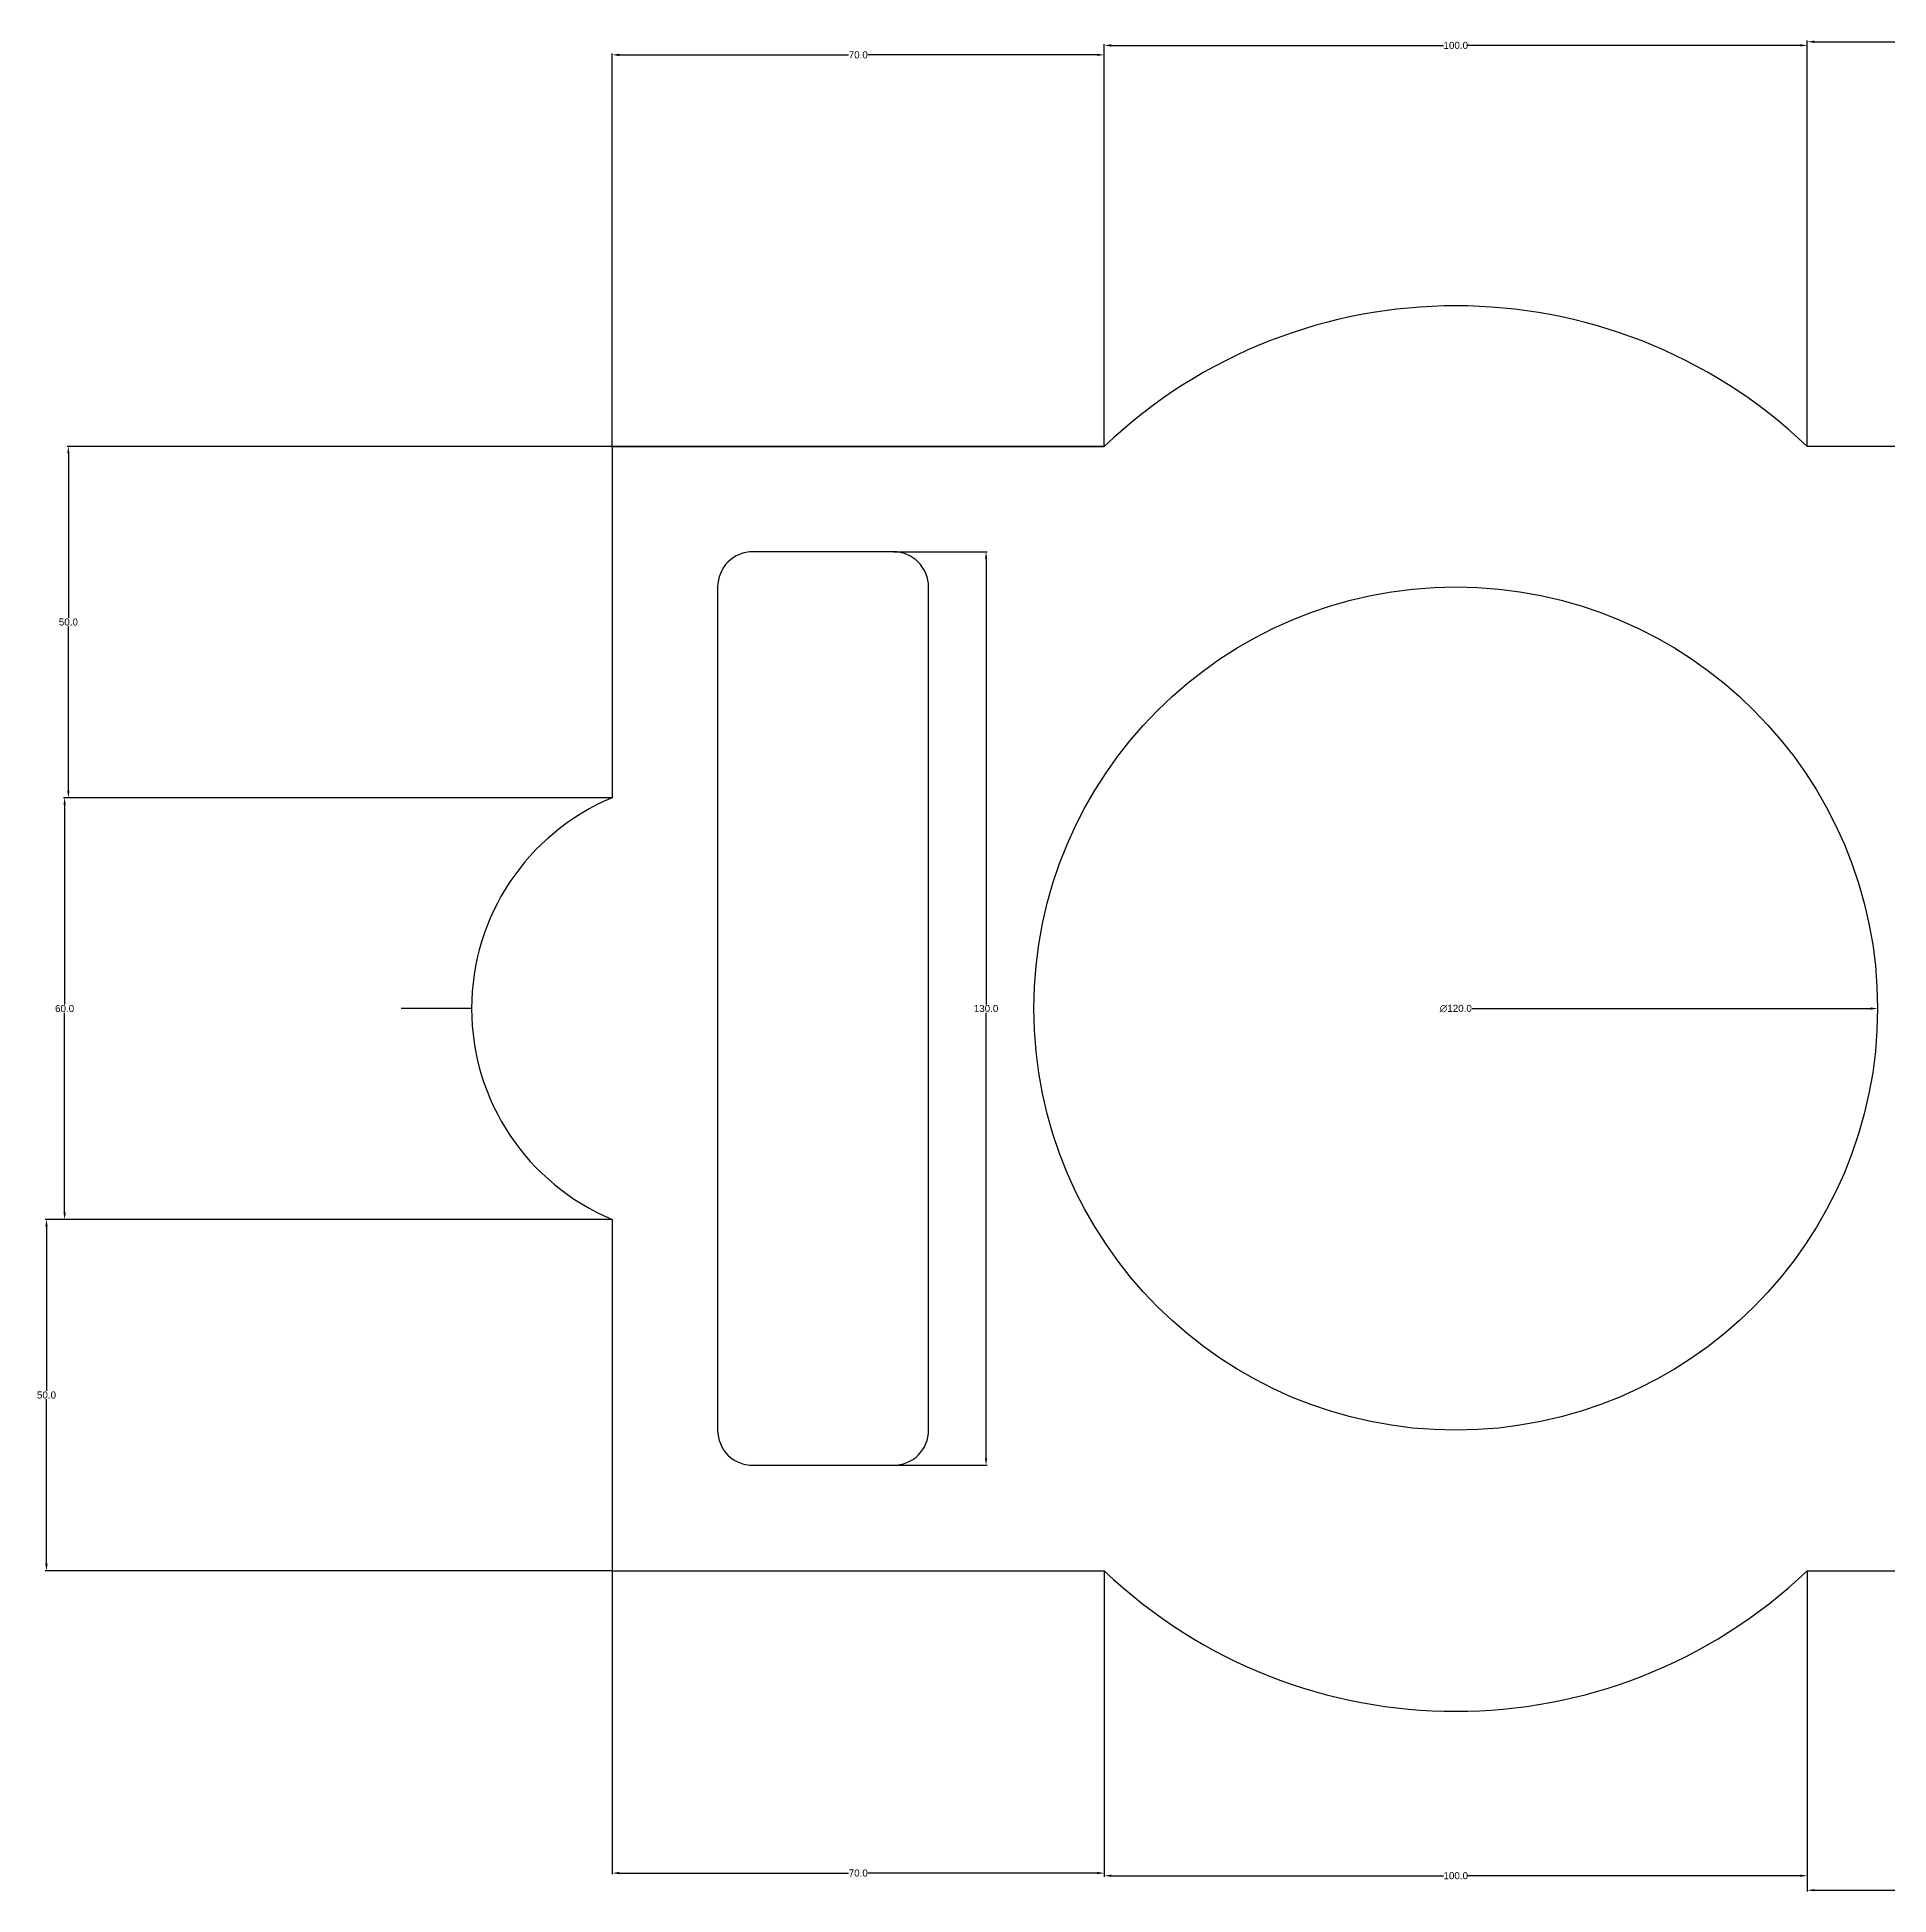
# Model space of a CAD drawing. Header units: millimetres. Extents: x 57 to 876, y -1 to 679.
# Drawn here: x 478.1 to 741.5, y 142.9 to 407.2 of the extents above; entities that cross this region are included whole.
import ezdxf

# ---------------------------------------------------------------- set-up
doc = ezdxf.new("R2010")
doc.units = ezdxf.units.MM
doc.header["$MEASUREMENT"] = 0
doc.styles.get("Standard").update_dxf_attribs({"font": 'arial.ttf'})
doc.dimstyles.get("Standard").update_dxf_attribs({"dimtxt": 1, "dimasz": 1, "dimexe": 0.18, "dimexo": 0.0625, "dimgap": 0.09, "dimtad": 0, "dimtih": 1, "dimtoh": 1, "dimdec": 1, "dimzin": 0, "dimdsep": 46, "dimtxsty": 'Standard', "dimcen": 0.09, "dimclre": 2, "dimclrt": 4, "dimadec": 1, "dimazin": 0, "dimtfac": 1, "dimtdec": 1, "dimtofl": 0, "dimtmove": 0, "dimatfit": 3, "dimfxl": 1, "dimtolj": 1, "dimtzin": 0, "dimarcsym": 0})

# ---------------------------------------------------------------- blocks, each defined once
blk = doc.blocks.new('*D70')
at = {"color": 2, "lineweight": -2, "transparency": 16777216}
for p, q in [((559.9, 349.07), (559.9, 404.9)), ((629.9, 349.07), (629.9, 404.9))]:
    blk.add_line(p, q, dxfattribs=at)
at = {"color": 0, "lineweight": -2, "transparency": 16777216}
for p, q in [((560.9, 404.72), (593.52, 404.72)), ((628.9, 404.72), (596.28, 404.72))]:
    blk.add_line(p, q, dxfattribs=at)
at = {"color": 0, "transparency": 16777216}
for points in [[(560.9, 404.89), (560.9, 404.56), (559.9, 404.72)], [(628.9, 404.89), (628.9, 404.56), (629.9, 404.72)]]:
    blk.add_solid(points, dxfattribs=at)
at = {"layer": 'Defpoints', "color": 0, "transparency": 16777216}
for p in [(629.9, 404.72), (559.9, 349.01), (629.9, 349.01)]:
    blk.add_point(p, dxfattribs=at)
at = {"color": 4, "transparency": 16777216, "insert": (594.9, 404.72), "char_height": 1, "attachment_point": 5}
blk.add_mtext('\\A1;70.0', dxfattribs=at)
blk = doc.blocks.new('*D71')
at = {"color": 2, "lineweight": -2, "transparency": 16777216}
for p, q in [((629.9, 349.07), (629.9, 406.25)), ((729.9, 349.07), (729.9, 406.25))]:
    blk.add_line(p, q, dxfattribs=at)
at = {"color": 0, "lineweight": -2, "transparency": 16777216}
for p, q in [((630.9, 406.07), (678.17, 406.07)), ((728.9, 406.07), (681.63, 406.07))]:
    blk.add_line(p, q, dxfattribs=at)
at = {"color": 0, "transparency": 16777216}
for points in [[(630.9, 406.24), (630.9, 405.9), (629.9, 406.07)], [(728.9, 406.24), (728.9, 405.9), (729.9, 406.07)]]:
    blk.add_solid(points, dxfattribs=at)
at = {"layer": 'Defpoints', "color": 0, "transparency": 16777216}
for p in [(729.9, 406.07), (629.9, 349.01), (729.9, 349.01)]:
    blk.add_point(p, dxfattribs=at)
at = {"color": 4, "transparency": 16777216, "insert": (679.9, 406.07), "char_height": 1, "attachment_point": 5}
blk.add_mtext('\\A1;100.0', dxfattribs=at)
blk = doc.blocks.new('*D72')
at = {"color": 2, "lineweight": -2, "transparency": 16777216}
for p, q in [((729.9, 349.07), (729.9, 406.77)), ((799.9, 349.07), (799.9, 406.77))]:
    blk.add_line(p, q, dxfattribs=at)
at = {"color": 0, "lineweight": -2, "transparency": 16777216}
for p, q in [((730.9, 406.59), (763.52, 406.59)), ((798.9, 406.59), (766.28, 406.59))]:
    blk.add_line(p, q, dxfattribs=at)
at = {"color": 0, "transparency": 16777216}
for points in [[(730.9, 406.75), (730.9, 406.42), (729.9, 406.59)], [(798.9, 406.75), (798.9, 406.42), (799.9, 406.59)]]:
    blk.add_solid(points, dxfattribs=at)
at = {"layer": 'Defpoints', "color": 0, "transparency": 16777216}
for p in [(799.9, 406.59), (729.9, 349.01), (799.9, 349.01)]:
    blk.add_point(p, dxfattribs=at)
at = {"color": 4, "transparency": 16777216, "insert": (764.9, 406.59), "char_height": 1, "attachment_point": 5}
blk.add_mtext('\\A1;70.0', dxfattribs=at)
blk = doc.blocks.new('*D76')
at = {"color": 2, "lineweight": -2, "transparency": 16777216}
for p, q in [((729.9, 188.95), (729.9, 143.36)), ((799.9, 188.95), (799.9, 143.36))]:
    blk.add_line(p, q, dxfattribs=at)
at = {"color": 0, "lineweight": -2, "transparency": 16777216}
for p, q in [((730.9, 143.54), (763.52, 143.54)), ((798.9, 143.54), (766.28, 143.54))]:
    blk.add_line(p, q, dxfattribs=at)
at = {"color": 0, "transparency": 16777216}
for points in [[(730.9, 143.71), (730.9, 143.38), (729.9, 143.54)], [(798.9, 143.71), (798.9, 143.38), (799.9, 143.54)]]:
    blk.add_solid(points, dxfattribs=at)
at = {"layer": 'Defpoints', "color": 0, "transparency": 16777216}
for p in [(729.9, 189.01), (799.9, 189.01), (799.9, 143.54)]:
    blk.add_point(p, dxfattribs=at)
at = {"color": 4, "transparency": 16777216, "insert": (764.9, 143.54), "char_height": 1, "attachment_point": 5}
blk.add_mtext('\\A1;70.0', dxfattribs=at)
blk = doc.blocks.new('*D77')
at = {"color": 2, "lineweight": -2, "transparency": 16777216}
for p, q in [((629.9, 188.95), (629.9, 145.43)), ((729.9, 188.95), (729.9, 145.43))]:
    blk.add_line(p, q, dxfattribs=at)
at = {"color": 0, "lineweight": -2, "transparency": 16777216}
for p, q in [((630.9, 145.61), (678.17, 145.61)), ((728.9, 145.61), (681.63, 145.61))]:
    blk.add_line(p, q, dxfattribs=at)
at = {"color": 0, "transparency": 16777216}
for points in [[(630.9, 145.77), (630.9, 145.44), (629.9, 145.61)], [(728.9, 145.77), (728.9, 145.44), (729.9, 145.61)]]:
    blk.add_solid(points, dxfattribs=at)
at = {"layer": 'Defpoints', "color": 0, "transparency": 16777216}
for p in [(629.9, 189.01), (729.9, 189.01), (729.9, 145.61)]:
    blk.add_point(p, dxfattribs=at)
at = {"color": 4, "transparency": 16777216, "insert": (679.9, 145.61), "char_height": 1, "attachment_point": 5}
blk.add_mtext('\\A1;100.0', dxfattribs=at)
blk = doc.blocks.new('*D78')
at = {"color": 2, "lineweight": -2, "transparency": 16777216}
for p, q in [((559.9, 188.95), (559.9, 145.81)), ((629.9, 188.95), (629.9, 145.81))]:
    blk.add_line(p, q, dxfattribs=at)
at = {"color": 0, "lineweight": -2, "transparency": 16777216}
for p, q in [((560.9, 145.99), (593.52, 145.99)), ((628.9, 145.99), (596.28, 145.99))]:
    blk.add_line(p, q, dxfattribs=at)
at = {"color": 0, "transparency": 16777216}
for points in [[(560.9, 146.15), (560.9, 145.82), (559.9, 145.99)], [(628.9, 146.15), (628.9, 145.82), (629.9, 145.99)]]:
    blk.add_solid(points, dxfattribs=at)
at = {"layer": 'Defpoints', "color": 0, "transparency": 16777216}
for p in [(559.9, 189.01), (629.9, 189.01), (629.9, 145.99)]:
    blk.add_point(p, dxfattribs=at)
at = {"color": 4, "transparency": 16777216, "insert": (594.9, 145.99), "char_height": 1, "attachment_point": 5}
blk.add_mtext('\\A1;70.0', dxfattribs=at)
blk = doc.blocks.new('*D79')
at = {"color": 2, "lineweight": -2, "transparency": 16777216}
for p, q in [((559.84, 239.01), (479.24, 239.01)), ((559.84, 189.01), (479.24, 189.01))]:
    blk.add_line(p, q, dxfattribs=at)
at = {"color": 0, "lineweight": -2, "transparency": 16777216}
for p, q in [((479.42, 238.01), (479.42, 214.61)), ((479.42, 190.01), (479.42, 213.41))]:
    blk.add_line(p, q, dxfattribs=at)
at = {"color": 0, "transparency": 16777216}
for points in [[(479.25, 238.01), (479.59, 238.01), (479.42, 239.01)], [(479.25, 190.01), (479.59, 190.01), (479.42, 189.01)]]:
    blk.add_solid(points, dxfattribs=at)
at = {"layer": 'Defpoints', "color": 0, "transparency": 16777216}
for p in [(479.42, 239.01), (559.9, 239.01), (559.9, 189.01)]:
    blk.add_point(p, dxfattribs=at)
at = {"color": 4, "transparency": 16777216, "insert": (479.42, 214.01), "char_height": 1, "attachment_point": 5}
blk.add_mtext('\\A1;50.0', dxfattribs=at)
blk = doc.blocks.new('*D80')
at = {"color": 2, "lineweight": -2, "transparency": 16777216}
for p, q in [((559.84, 299.01), (481.82, 299.01)), ((559.84, 239.01), (481.82, 239.01))]:
    blk.add_line(p, q, dxfattribs=at)
at = {"color": 0, "lineweight": -2, "transparency": 16777216}
for p, q in [((482, 298.01), (482, 269.61)), ((482, 240.01), (482, 268.41))]:
    blk.add_line(p, q, dxfattribs=at)
at = {"color": 0, "transparency": 16777216}
for points in [[(481.83, 298.01), (482.17, 298.01), (482, 299.01)], [(481.83, 240.01), (482.17, 240.01), (482, 239.01)]]:
    blk.add_solid(points, dxfattribs=at)
at = {"layer": 'Defpoints', "color": 0, "transparency": 16777216}
for p in [(482, 299.01), (559.9, 299.01), (559.9, 239.01)]:
    blk.add_point(p, dxfattribs=at)
at = {"color": 4, "transparency": 16777216, "insert": (482, 269.01), "char_height": 1, "attachment_point": 5}
blk.add_mtext('\\A1;60.0', dxfattribs=at)
blk = doc.blocks.new('*D81')
at = {"color": 2, "lineweight": -2, "transparency": 16777216}
for p, q in [((559.84, 349.01), (482.35, 349.01)), ((559.84, 299.01), (482.35, 299.01))]:
    blk.add_line(p, q, dxfattribs=at)
at = {"color": 0, "lineweight": -2, "transparency": 16777216}
for p, q in [((482.53, 348.01), (482.53, 324.61)), ((482.53, 300.01), (482.53, 323.41))]:
    blk.add_line(p, q, dxfattribs=at)
at = {"color": 0, "transparency": 16777216}
for points in [[(482.37, 348.01), (482.7, 348.01), (482.53, 349.01)], [(482.37, 300.01), (482.7, 300.01), (482.53, 299.01)]]:
    blk.add_solid(points, dxfattribs=at)
at = {"layer": 'Defpoints', "color": 0, "transparency": 16777216}
for p in [(482.53, 349.01), (559.9, 349.01), (559.9, 299.01)]:
    blk.add_point(p, dxfattribs=at)
at = {"color": 4, "transparency": 16777216, "insert": (482.53, 324.01), "char_height": 1, "attachment_point": 5}
blk.add_mtext('\\A1;50.0', dxfattribs=at)
blk = doc.blocks.new('*D82')
at = {"color": 2, "lineweight": -2, "transparency": 16777216}
for p, q in [((599.96, 334.01), (613.26, 334.01)), ((599.96, 204.01), (613.26, 204.01))]:
    blk.add_line(p, q, dxfattribs=at)
at = {"color": 0, "lineweight": -2, "transparency": 16777216}
for p, q in [((613.08, 333.01), (613.08, 269.61)), ((613.08, 205.01), (613.08, 268.41))]:
    blk.add_line(p, q, dxfattribs=at)
at = {"color": 0, "transparency": 16777216}
for points in [[(612.92, 333.01), (613.25, 333.01), (613.08, 334.01)], [(612.92, 205.01), (613.25, 205.01), (613.08, 204.01)]]:
    blk.add_solid(points, dxfattribs=at)
at = {"layer": 'Defpoints', "color": 0, "transparency": 16777216}
for p in [(599.9, 334.01), (599.9, 204.01), (613.08, 204.01)]:
    blk.add_point(p, dxfattribs=at)
at = {"color": 4, "transparency": 16777216, "insert": (613.08, 269.01), "char_height": 1, "attachment_point": 5}
blk.add_mtext('\\A1;130.0', dxfattribs=at)
blk = doc.blocks.new('*D83')
at = {"color": 0, "lineweight": -2, "transparency": 16777216}
blk.add_line((682.22, 269.01), (738.9, 269.01), dxfattribs=at)
at = {"color": 0, "transparency": 16777216}
blk.add_solid([(738.9, 269.18), (738.9, 268.84), (739.9, 269.01)], dxfattribs=at)
at = {"layer": 'Defpoints', "color": 0, "transparency": 16777216}
for p in [(619.9, 269.01), (739.9, 269.01)]:
    blk.add_point(p, dxfattribs=at)
at = {"color": 4, "transparency": 16777216, "insert": (679.9, 269.01), "char_height": 1, "attachment_point": 5}
blk.add_mtext('\\A1;∅120.0', dxfattribs=at)

msp = doc.modelspace()

# ---------------------------------------------------------------- linework, layer by layer
at = {"color": 7, "true_color": 0xffffff}
for p, q in [((559.9, 349.01), (629.9, 349.01)), ((559.9, 349.01), (629.9, 349.01)), ((559.9, 349.01), (629.9, 349.01)), ((559.9, 349.01), (559.9, 299.01)), ((559.9, 349.01), (574.9, 349.01)), ((539.9, 269.01), (529.9, 269.01)), ((559.9, 189.01), (629.9, 189.01))]:
    msp.add_line(p, q, dxfattribs=at)
for points in [[(629.9, 349.01), (559.9, 349.01), (559.9, 299.01)], [(799.9, 299.01), (799.9, 349.01), (729.9, 349.01)], [(559.9, 239.01), (559.9, 189.01), (629.9, 189.01)], [(729.9, 189.01), (799.9, 189.01), (799.9, 239.01)]]:
    msp.add_lwpolyline(points, dxfattribs=at)
msp.add_lwpolyline([(574.9, 329.01), (574.9, 209.01, 0.414214), (579.9, 204.01), (599.9, 204.01, 0.414214), (604.9, 209.01), (604.9, 329.01, 0.414214), (599.9, 334.01), (579.9, 334.01, 0.414214)], format="xyb", close=True, dxfattribs=at)
msp.add_circle((679.9, 269.01), 60, dxfattribs=at)
for centre, radius, start, end in [((679.9, 296.51), 72.5, 46.3972, 133.6028), ((572.4, 269.01), 32.5, 112.6199, 247.3801), ((679.9, 241.51), 72.5, 226.3972, 313.6028)]:
    msp.add_arc(centre, radius, start, end, dxfattribs=at)

# ---------------------------------------------------------------- dimensions: what is measured, and where the dimension line sits
for base, p1, p2, picture, middle in [((799.9, 406.59), (729.9, 349.01), (799.9, 349.01), '*D72', (764.9, 406.59)), ((629.9, 404.72), (559.9, 349.01), (629.9, 349.01), '*D70', (594.9, 404.72)), ((729.9, 406.07), (629.9, 349.01), (729.9, 349.01), '*D71', (679.9, 406.07)), ((629.9, 145.99), (559.9, 189.01), (629.9, 189.01), '*D78', (594.9, 145.99)), ((729.9, 145.61), (629.9, 189.01), (729.9, 189.01), '*D77', (679.9, 145.61)), ((799.9, 143.54), (729.9, 189.01), (799.9, 189.01), '*D76', (764.9, 143.54))]:
    dim = msp.add_linear_dim(base=base, p1=p1, p2=p2, dimstyle='Standard', dxfattribs=at)
    dim.commit()
    dim.dimension.update_dxf_attribs({"geometry": picture, "text_midpoint": middle})
for base, p1, p2, picture, middle in [((482.53, 349.01), (559.9, 299.01), (559.9, 349.01), '*D81', (482.53, 324.01)), ((613.08, 204.01), (599.9, 334.01), (599.9, 204.01), '*D82', (613.08, 269.01)), ((482, 299.01), (559.9, 239.01), (559.9, 299.01), '*D80', (482, 269.01)), ((479.42, 239.01), (559.9, 189.01), (559.9, 239.01), '*D79', (479.42, 214.01))]:
    dim = msp.add_linear_dim(base=base, p1=p1, p2=p2, angle=90, dimstyle='Standard', dxfattribs=at)
    dim.commit()
    dim.dimension.update_dxf_attribs({"geometry": picture, "text_midpoint": middle})
dim = msp.add_diameter_dim_2p(p1=(619.9, 269.01), p2=(739.9, 269.01), dimstyle='Standard', dxfattribs=at)
dim.commit()
dim.dimension.update_dxf_attribs({"geometry": '*D83', "text_midpoint": (679.9, 269.01), "dimtype": 163})

doc.saveas('drawing.dxf')
